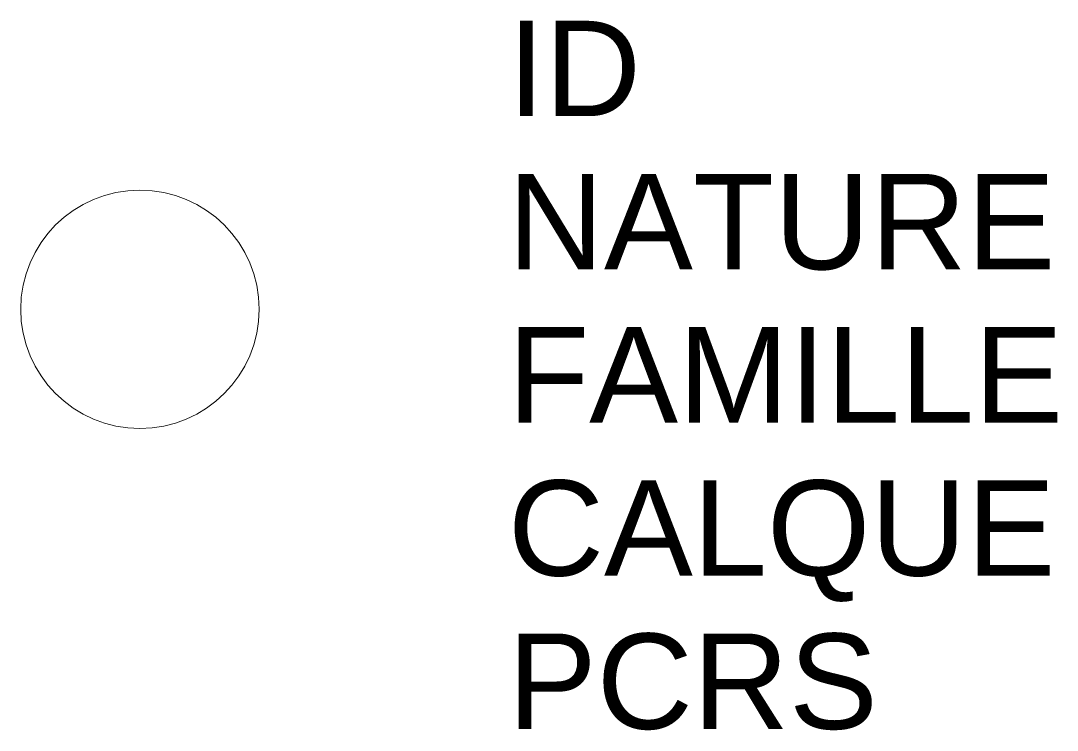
# Model space of a CAD drawing. Header units: metres. Extents: x 3079.8 to 3081.97, y 1733.29 to 1734.78.
import ezdxf

# ---------------------------------------------------------------- set-up
doc = ezdxf.new("R2010")
doc.units = ezdxf.units.M
doc.linetypes.add('Socle_Continu', pattern=[2.5, 2.5, 0])
doc.layers.add('BATIM_SCS', color=7, linetype='Socle_Continu', lineweight=13, true_color=0xdf7fff)
doc.styles.get("Standard").update_dxf_attribs({"font": 'arial.ttf'})

msp = doc.modelspace()

# ---------------------------------------------------------------- linework, layer by layer
at = {"layer": 'BATIM_SCS', "linetype": 'Socle_Continu'}
msp.add_circle((3080.0492, 1734.1719), 0.25, dxfattribs=at)

# ---------------------------------------------------------------- texts
at = {"layer": 'BATIM_SCS', "linetype": 'Socle_Continu', "flags": 9}
for tag, p, s in [('ID', (3080.8209, 1734.577), 'RP_1125'), ('NATURE', (3080.8209, 1734.2557), 'Pilier circulaire bâti'), ('FAMILLE', (3080.8209, 1733.9344), 'Bâti'), ('CALQUE', (3080.8209, 1733.6132), 'BATIM_SCS'), ('PCRS', (3080.8209, 1733.2919), 'PilierRegulier')]:
    msp.add_attdef(tag, p, s, height=0.2, dxfattribs=at)

doc.saveas('drawing.dxf')
